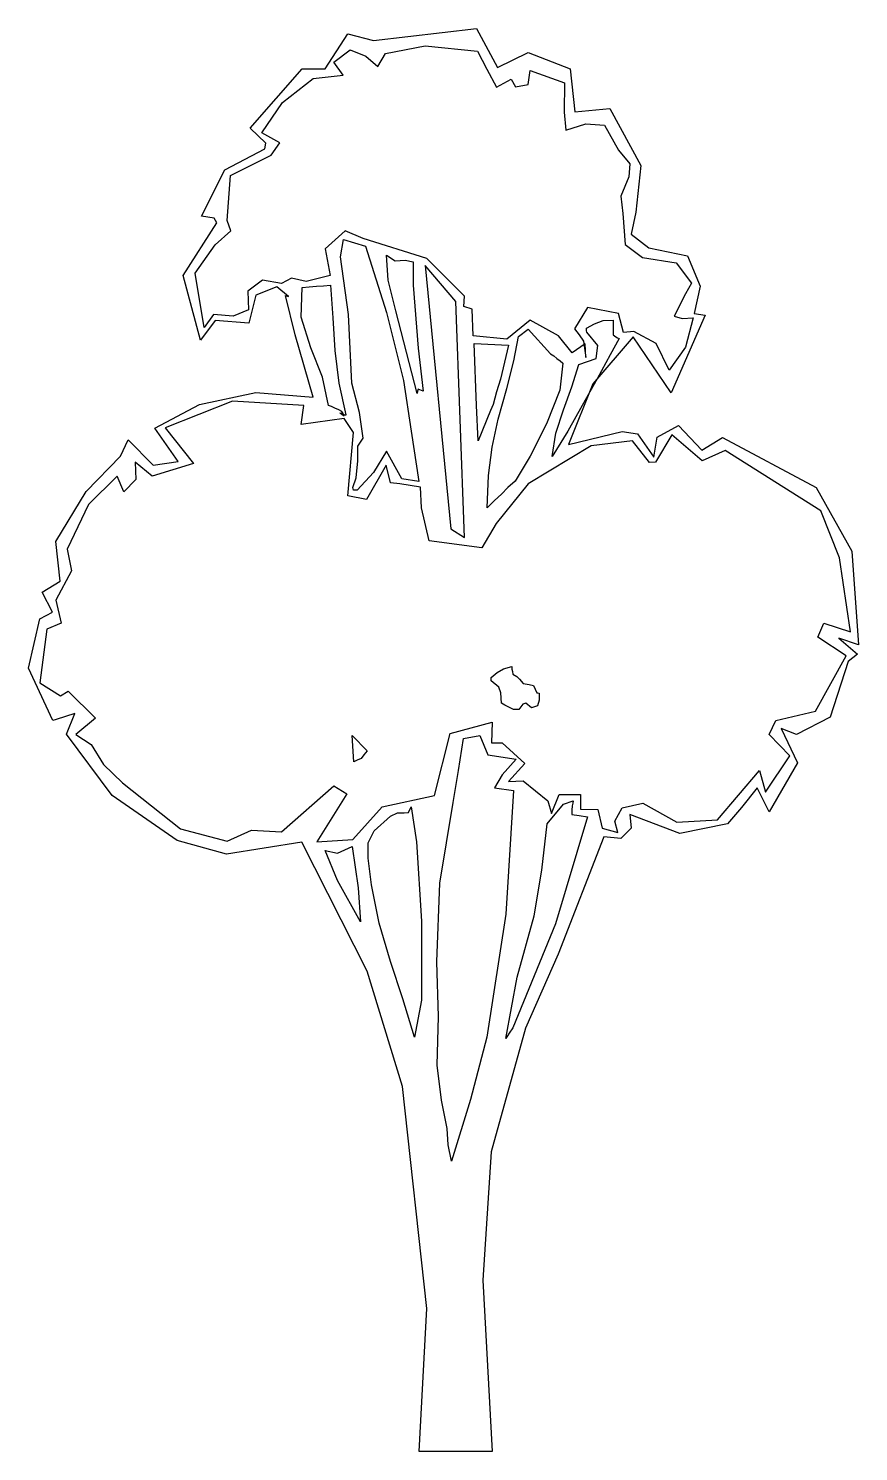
# Model space of a CAD drawing. Extents: x 20291 to 24997, y -24706 to -16633.
import ezdxf

# ---------------------------------------------------------------- set-up
doc = ezdxf.new("R2010")
doc.units = 0
doc.layers.get('0').update_dxf_attribs({"linetype": 'CONTINUOUS'})

msp = doc.modelspace()

# ---------------------------------------------------------------- linework, layer by layer
at = {"color": 0}
for points in [[(22506.8, -24706.3), (22550.1, -23894.6), (22411.2, -22635.4), (22210.6, -21981.1), (21840.2, -21249.7), (21414.3, -21317.6), (21133.4, -21240.4), (20766.2, -20984.2), (20506.9, -20635.5), (20553.2, -20518.2), (20448.3, -20552.2), (20429.8, -20558.3), (20290.9, -20262), (20355.7, -19981.2), (20426.7, -19944.2), (20368, -19830), (20469.9, -19768.2), (20445.2, -19542.9), (20618, -19259), (20812.5, -19058.4), (20855.7, -18965.8), (20997.6, -19110.9), (21139.6, -19089.2), (21006.9, -18901), (21260, -18765.2), (21581, -18697.3), (21905, -18725.1), (21803.2, -18370.1), (21747.6, -18147.9), (21766.1, -18154.1), (21698.2, -18098.5), (21581, -18144.8), (21540.8, -18305.3), (21349.5, -18289.9), (21266.1, -18401), (21167.4, -18033.7), (21358.7, -17734.4), (21343.3, -17709.7), (21272.3, -17697.3), (21405, -17435), (21630.3, -17314.6), (21636.5, -17283.8), (21547, -17197.3), (21843.3, -16860.9), (21972.9, -16860.9), (22102.5, -16663.4), (22247.6, -16700.4), (22830.9, -16632.5), (22951.3, -16854.8), (23124.1, -16768.3), (23361.8, -16860.9), (23389.5, -17104.8), (23587.1, -17086.2), (23763, -17410.3), (23735.2, -17675.7), (23707.4, -17799.2), (23809.3, -17876.3), (24028.4, -17922.6), (24099.4, -18095.5), (24065.4, -18249.8), (24127.2, -18259), (23935.8, -18700.4), (23719.8, -18382.5), (23491.4, -18647.9), (23352.5, -18993.6), (23658, -18919.5), (23744.5, -18931.8), (23837, -19064.6), (23855.6, -18950.4), (23975.9, -18885.6), (24108.6, -19024.4), (24225.9, -18953.5), (24756.8, -19237.4), (24960.5, -19598.5), (24997.5, -20129.3), (24886.4, -20092.3), (24991.3, -20181.8), (24938.9, -20225), (24837, -20539.8), (24645.7, -20638.6), (24559.2, -20604.6), (24651.8, -20799.1), (24491.3, -21076.8), (24423.4, -20941), (24333.9, -21052.1), (24253.7, -21144.7), (23985.2, -21200.3), (23701.2, -21092.3), (23707.4, -21169.4), (23648.8, -21228.1), (23553.1, -21218.8), (23293.9, -21885.4), (23108.7, -22305.2), (22914.2, -23005.8), (22867.9, -23734.1), (22920.4, -24706.3), (22506.8, -24706.3)], [(23923.5, -18570.7), (23849.4, -18419.5), (23722.8, -18351.6), (23664.2, -18357.8), (23636.4, -18249.8), (23460.5, -18215.8), (23386.4, -18336.2), (23414.2, -18370.1), (23438.9, -18407.2), (23451.3, -18499.8), (23448.2, -18422.6), (23374.1, -18472), (23296.9, -18376.3), (23136.5, -18286.8), (23003.7, -18394.8), (22812.4, -18376.3), (22806.2, -18225.1), (22759.9, -18209.7), (22763, -18151), (22550.1, -17938.1), (22189, -17823.9), (22087.1, -17780.7), (21972.9, -17882.5), (22000.7, -18033.7), (21864.9, -18067.7), (21781.6, -18049.2), (21726, -18080), (21618, -18061.5), (21534.7, -18123.2), (21537.7, -18228.2), (21451.3, -18265.2), (21340.2, -18255.9), (21287.8, -18330), (21235.3, -18021.4), (21349.5, -17860.9), (21439, -17780.7), (21417.4, -17722), (21435.9, -17465.9), (21667.4, -17351.7), (21716.7, -17280.7), (21614.9, -17225.1), (21732.2, -17052.3), (21905, -16916.5), (22074.8, -16898), (22022.3, -16823.9), (22114.9, -16752.9), (22204.4, -16789.9), (22272.3, -16848.6), (22315.5, -16774.5), (22540.8, -16731.3), (22837.1, -16762.2), (22889.5, -16864), (22945.1, -16965.9), (23028.4, -16919.6), (23053.1, -16962.8), (23124.1, -16950.4), (23136.5, -16870.2), (23330.9, -16941.2), (23327.8, -17107.8), (23337.1, -17209.7), (23451.3, -17172.7), (23556.2, -17181.9), (23636.4, -17323.9), (23701.2, -17401), (23695.1, -17475.1), (23648.8, -17583.1), (23661.1, -17681.9), (23673.5, -17857.8), (23772.2, -17931.9), (23963.6, -17962.7), (24050, -18076.9), (24016, -18138.7), (23951.2, -18265.2), (23997.5, -18277.6), (24059.3, -18274.5), (24016, -18441.1), (23923.5, -18570.7)], [(22130.3, -19237.4), (22148.8, -19181.8), (22158.1, -19086.2), (22158.1, -19002.8), (22189, -18956.5), (22167.4, -18811.5), (22124.1, -18644.8), (22105.6, -18255.9), (22059.3, -17928.8), (22077.8, -17830), (22201.3, -17867.1), (22321.7, -18243.6), (22417.3, -18629.4), (22460.5, -18916.4), (22503.8, -19203.4), (22408.1, -19188), (22321.7, -19030.6), (22247.6, -19151), (22155, -19252.8), (22133.4, -19252.8), (22130.3, -19237.4)], [(22494.5, -18703.5), (22374.1, -18234.3), (22330.9, -18061.5), (22321.7, -17919.5), (22371, -17950.4), (22426.6, -17947.3), (22472.9, -17956.6), (22472.9, -18089.3), (22500.7, -18447.3), (22528.4, -18691.1), (22500.7, -18678.8), (22497.6, -18691.1), (22494.5, -18703.5)], [(22685.8, -19472), (22763, -19521.3), (22713.6, -18181.9), (22540.8, -17978.2), (22685.8, -19472)], [(22068.6, -18805.3), (22050.1, -18796.1), (22028.5, -18786.8), (22009.9, -18777.5), (21991.4, -18771.4), (21957.5, -18610.9), (21892.7, -18444.2), (21837.1, -18271.4), (21843.3, -18101.6), (21883.4, -18098.5), (21923.5, -18095.5), (21963.7, -18092.4), (22003.8, -18089.3), (22016.1, -18274.5), (22028.5, -18459.6), (22050.1, -18644.8), (22090.2, -18823.8), (22090.2, -18826.9), (22090.2, -18826.9), (22090.2, -18826.9), (22087.1, -18826.9), (22080.9, -18823.8), (22071.7, -18820.7), (22065.5, -18817.7), (22056.2, -18814.6), (22062.4, -18817.7), (22068.6, -18820.7), (22074.8, -18826.9), (22080.9, -18830), (22077.8, -18823.8), (22074.8, -18817.7), (22071.7, -18811.5), (22068.6, -18805.3)], [(23259.9, -19061.5), (23281.5, -18928.8), (23324.7, -18796.1), (23371, -18666.4), (23411.1, -18539.9), (23509.9, -18505.9), (23519.2, -18431.9), (23457.4, -18354.7), (23454.3, -18348.5), (23454.3, -18339.3), (23454.3, -18333.1), (23500.6, -18308.4), (23550, -18289.9), (23605.6, -18286.8), (23605.6, -18320.8), (23605.6, -18342.4), (23605.6, -18370.1), (23621, -18382.5), (23630.3, -18388.7), (23639.5, -18391.7), (23590.1, -18484.3), (23516.1, -18620.1), (23429.7, -18771.4), (23349.4, -18916.4), (23284.6, -19021.4), (23259.9, -19061.5)], [(22892.6, -19351.6), (22898.8, -19169.5), (22920.4, -19009), (22954.4, -18848.5), (23003.7, -18675.7), (23043.9, -18518.3), (23068.6, -18379.4), (23124.1, -18339.3), (23250.6, -18478.2), (23269.2, -18490.5), (23287.7, -18505.9), (23306.2, -18518.3), (23321.6, -18530.6), (23303.1, -18684.9), (23229, -18876.3), (23136.5, -19058.4), (23050, -19200.4), (23009.9, -19237.4), (22972.9, -19274.4), (22932.8, -19311.5), (22892.6, -19351.6)], [(22840.2, -18972), (22830.9, -18771.4), (22818.6, -18419.5), (23013, -18428.8), (22966.7, -18623.2), (22945.1, -18694.2), (22926.6, -18765.2), (22911.2, -18799.1), (22840.2, -18972)], [(22562.4, -19539.9), (22519.2, -19351.6), (22513, -19234.3), (22395.7, -19215.8), (22343.3, -19209.6), (22318.6, -19110.9), (22207.5, -19305.3), (22102.5, -19283.7), (22133.4, -18925.7), (22080.9, -18845.4), (21837.1, -18879.4), (21852.5, -18771.4), (21448.2, -18746.7), (21065.5, -18897.9), (21226, -19101.6), (20991.5, -19172.6), (20895.8, -19092.3), (20898.9, -19191.1), (20831, -19262.1), (20793.9, -19172.6), (20630.4, -19333.1), (20510, -19586.1), (20534.7, -19709.6), (20445.2, -19876.3), (20476.1, -20005.9), (20395.8, -20039.8), (20355.7, -20345.4), (20473, -20419.4), (20516.2, -20391.7), (20670.5, -20546), (20559.4, -20638.6), (20645.8, -20694.1), (20716.8, -20808.3), (20824.8, -20913.3), (21152, -21172.5), (21417.4, -21243.5), (21556.3, -21181.8), (21726, -21191), (22022.3, -20928.7), (22096.4, -20975), (21926.6, -21246.6), (22130.3, -21234.2), (22297, -21049.1), (22593.3, -20984.2), (22682.8, -20632.4), (22920.4, -20567.6), (22917.3, -20684.9), (22976, -20684.9), (23105.6, -20802.2), (23013, -20904), (23096.3, -20900.9), (23235.2, -21015.1), (23256.8, -21086.1), (23300, -20978.1), (23420.4, -20978.1), (23420.4, -21061.4), (23519.2, -21064.5), (23543.8, -21169.4), (23633.3, -21194.1), (23614.8, -21129.3), (23658, -21055.2), (23775.3, -21027.5), (23966.7, -21135.5), (24198.1, -21123.1), (24435.8, -20842.3), (24469.7, -20965.7), (24608.6, -20758.9), (24491.3, -20638.6), (24528.4, -20558.3), (24753.7, -20505.9), (24926.5, -20191.1), (24766, -20086.1), (24800, -20005.9), (24951.2, -20055.3), (24889.5, -19635.5), (24784.5, -19370.1), (24241.3, -19027.5), (24111.7, -19086.2), (23938.9, -18938), (23846.3, -19092.3), (23812.4, -19095.4), (23716.7, -18972), (23482.1, -18999.7), (23124.1, -19215.8), (22942, -19441.1), (22861.8, -19580), (22562.4, -19539.9)], [(23040.8, -20496.6), (23019.2, -20484.3), (22991.4, -20471.9), (22972.9, -20459.6), (22969.8, -20400.9), (22957.4, -20370.1), (22914.2, -20333), (22914.2, -20326.9), (22914.2, -20320.7), (22914.2, -20314.5), (22948.2, -20286.7), (22985.2, -20265.1), (23031.5, -20252.8), (23031.5, -20268.2), (23034.6, -20280.6), (23037.7, -20296), (23059.3, -20308.3), (23074.7, -20323.8), (23096.3, -20348.5), (23130.3, -20354.6), (23155, -20360.8), (23173.5, -20400.9), (23176.6, -20400.9), (23179.7, -20400.9), (23185.8, -20404), (23185.8, -20444.1), (23176.6, -20475), (23142.6, -20487.3), (23111.8, -20459.6), (23093.2, -20465.7), (23071.6, -20496.6), (23062.4, -20496.6), (23050, -20496.6), (23040.8, -20496.6)], [(22136.5, -20792.9), (22127.2, -20644.7), (22210.6, -20731.2), (22192, -20752.8), (22176.6, -20774.4), (22155, -20783.6), (22136.5, -20792.9)], [(22688.9, -23058.2), (22670.4, -22965.7), (22664.2, -22873.1), (22633.4, -22712.6), (22608.7, -22515.1), (22614.9, -22237.3), (22605.6, -21928.7), (22624.1, -21481.1), (22698.2, -21024.4), (22729.1, -20842.3), (22756.8, -20660.2), (22849.4, -20644.7), (22895.7, -20752.8), (23056.2, -20777.5), (22976, -20867), (22932.8, -20941), (23040.8, -20956.5), (22997.6, -21657.1), (22889.5, -22354.6), (22797, -22709.5), (22688.9, -23058.2)], [(22479.1, -22354.6), (22414.3, -22138.5), (22343.3, -21925.6), (22278.5, -21709.5), (22235.2, -21490.4), (22216.7, -21339.2), (22216.7, -21252.8), (22250.7, -21184.9), (22343.3, -21101.5), (22383.4, -21083), (22420.4, -21083), (22445.1, -21079.9), (22460.5, -21049.1), (22491.4, -21246.6), (22519.2, -21697.2), (22519.2, -22144.7), (22479.1, -22354.6)], [(22997.6, -22363.8), (23062.4, -22015.1), (23158.1, -21666.3), (23201.3, -21407.1), (23232.1, -21144.7), (23324.7, -21033.6), (23380.3, -21015.1), (23377.2, -21027.5), (23374.1, -21042.9), (23371, -21067.6), (23371, -21092.3), (23414.2, -21098.4), (23460.5, -21104.6), (23278.4, -21712.6), (23037.7, -22302.1), (23016.1, -22333), (22997.6, -22363.8)], [(22173.5, -21700.3), (22043.9, -21465.7), (21972.9, -21296), (22043.9, -21311.4), (22127.2, -21274.4), (22161.2, -21508.9), (22173.5, -21700.3)]]:
    msp.add_lwpolyline(points, dxfattribs=at)

doc.saveas('drawing.dxf')
